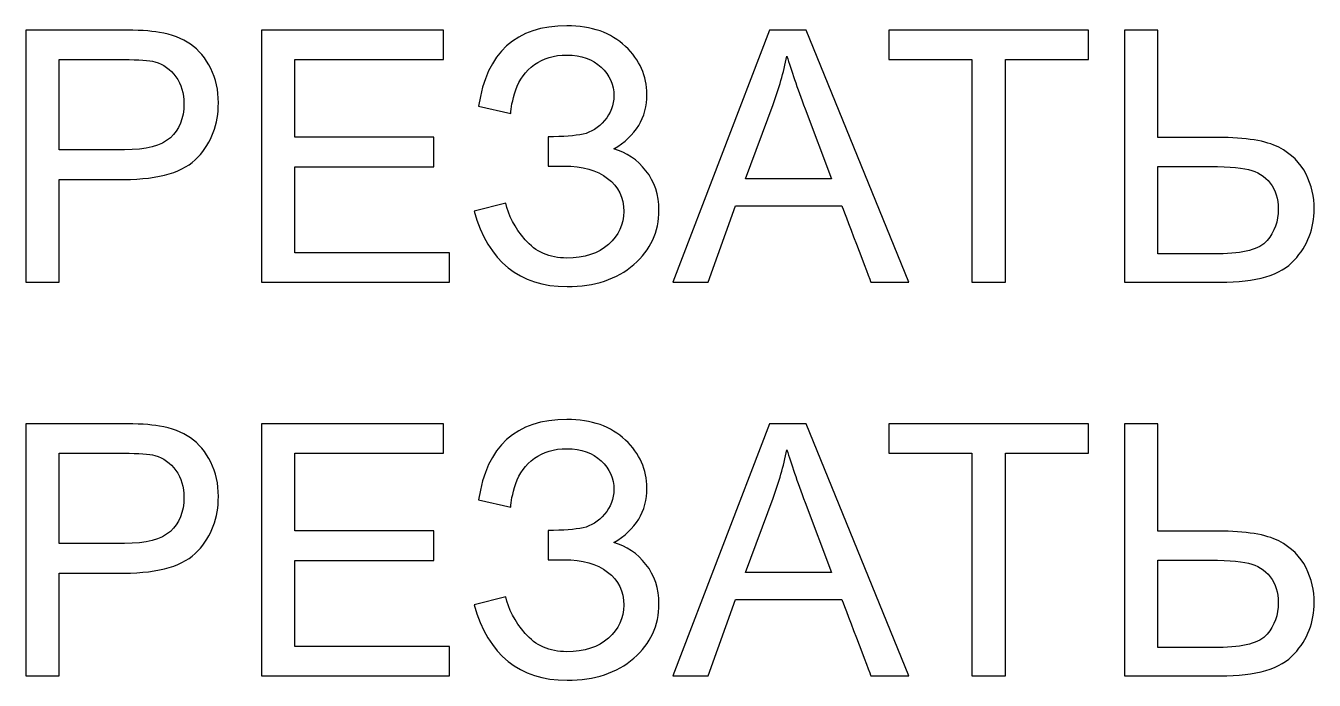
# Model space of a CAD drawing. Header units: millimetres. Extents: x 395 to 1406, y -158 to 315.
# Drawn here: x 1180.61 to 1211.59, y 295.77 to 311.5 of the extents above; entities that cross this region are included whole.
import ezdxf

# ---------------------------------------------------------------- set-up
doc = ezdxf.new("R2010")
doc.units = ezdxf.units.MM
doc.header["$MEASUREMENT"] = 0
doc.layers.add('layer 1', color=7, linetype='Continuous')

msp = doc.modelspace()

# ---------------------------------------------------------------- linework, layer by layer
at = {"layer": 'layer 1', "color": 114}
for points, knots in [([(1180.6139, 305.3315), (1180.6139, 305.3315), (1180.6139, 311.3937), (1180.6139, 311.3937), (1180.6139, 311.3937), (1180.6139, 311.3937), (1182.9028, 311.3937), (1182.9028, 311.3937), (1182.9028, 311.3937), (1183.3049, 311.3937), (1183.6126, 311.3739), (1183.8256, 311.3358), (1183.8256, 311.3358), (1184.1234, 311.2864), (1184.3732, 311.1919), (1184.5749, 311.0536), (1184.5749, 311.0536), (1184.7767, 310.9139), (1184.939, 310.7191), (1185.0618, 310.4694), (1185.0618, 310.4694), (1185.1845, 310.2196), (1185.2452, 309.9444), (1185.2452, 309.6439), (1185.2452, 309.6439), (1185.2452, 309.1302), (1185.0815, 308.6942), (1184.7527, 308.3386), (1184.7527, 308.3386), (1184.4254, 307.9816), (1183.8313, 307.8038), (1182.9733, 307.8038), (1182.9733, 307.8038), (1182.9733, 307.8038), (1181.4183, 307.8038), (1181.4183, 307.8038), (1181.4183, 307.8038), (1181.4183, 307.8038), (1181.4183, 305.3315), (1181.4183, 305.3315), (1181.4183, 305.3315), (1181.4183, 305.3315), (1180.6139, 305.3315), (1180.6139, 305.3315)], [0, 0, 0, 0, 0.0833333, 0.0833333, 0.0833333, 0.0833333, 0.1666667, 0.1666667, 0.1666667, 0.1666667, 0.25, 0.25, 0.25, 0.25, 0.3333333, 0.3333333, 0.3333333, 0.3333333, 0.4166667, 0.4166667, 0.4166667, 0.4166667, 0.5, 0.5, 0.5, 0.5, 0.5833333, 0.5833333, 0.5833333, 0.5833333, 0.6666667, 0.6666667, 0.6666667, 0.6666667, 0.75, 0.75, 0.75, 0.75, 0.8333333, 0.8333333, 0.8333333, 0.8333333, 1, 1, 1, 1]), ([(1186.2782, 305.3315), (1186.2782, 305.3315), (1186.2782, 311.3937), (1186.2782, 311.3937), (1186.2782, 311.3937), (1186.2782, 311.3937), (1190.6555, 311.3937), (1190.6555, 311.3937), (1190.6555, 311.3937), (1190.6555, 311.3937), (1190.6555, 310.6825), (1190.6555, 310.6825), (1190.6555, 310.6825), (1190.6555, 310.6825), (1187.0825, 310.6825), (1187.0825, 310.6825), (1187.0825, 310.6825), (1187.0825, 310.6825), (1187.0825, 308.8198), (1187.0825, 308.8198), (1187.0825, 308.8198), (1187.0825, 308.8198), (1190.4269, 308.8198), (1190.4269, 308.8198), (1190.4269, 308.8198), (1190.4269, 308.8198), (1190.4269, 308.1086), (1190.4269, 308.1086), (1190.4269, 308.1086), (1190.4269, 308.1086), (1187.0825, 308.1086), (1187.0825, 308.1086), (1187.0825, 308.1086), (1187.0825, 308.1086), (1187.0825, 306.0427), (1187.0825, 306.0427), (1187.0825, 306.0427), (1187.0825, 306.0427), (1190.7994, 306.0427), (1190.7994, 306.0427), (1190.7994, 306.0427), (1190.7994, 306.0427), (1190.7994, 305.3315), (1190.7994, 305.3315), (1190.7994, 305.3315), (1190.7994, 305.3315), (1186.2782, 305.3315), (1186.2782, 305.3315)], [0, 0, 0, 0, 0.0769231, 0.0769231, 0.0769231, 0.0769231, 0.1538462, 0.1538462, 0.1538462, 0.1538462, 0.2307692, 0.2307692, 0.2307692, 0.2307692, 0.3076923, 0.3076923, 0.3076923, 0.3076923, 0.3846154, 0.3846154, 0.3846154, 0.3846154, 0.4615385, 0.4615385, 0.4615385, 0.4615385, 0.5384615, 0.5384615, 0.5384615, 0.5384615, 0.6153846, 0.6153846, 0.6153846, 0.6153846, 0.6923077, 0.6923077, 0.6923077, 0.6923077, 0.7692308, 0.7692308, 0.7692308, 0.7692308, 0.8461538, 0.8461538, 0.8461538, 0.8461539, 1, 1, 1, 1]), ([(1191.392, 307.0418), (1191.392, 307.0418), (1192.154, 307.2365), (1192.154, 307.2365), (1192.154, 307.2365), (1192.2119, 306.943), (1192.3671, 306.6495), (1192.6183, 306.356), (1192.6183, 306.356), (1192.8709, 306.0625), (1193.2039, 305.9157), (1193.6202, 305.9157), (1193.6202, 305.9157), (1194.0435, 305.9157), (1194.378, 306.0244), (1194.6235, 306.2431), (1194.6235, 306.2431), (1194.8676, 306.4604), (1194.9904, 306.7243), (1194.9904, 307.0333), (1194.9904, 307.0333), (1194.9904, 307.3663), (1194.862, 307.633), (1194.6037, 307.8292), (1194.6037, 307.8292), (1194.3469, 308.0267), (1193.9955, 308.1255), (1193.5525, 308.1255), (1193.5525, 308.1255), (1193.5525, 308.1255), (1193.17, 308.1255), (1193.17, 308.1255), (1193.17, 308.1255), (1193.17, 308.1255), (1193.17, 308.8282), (1193.17, 308.8282), (1193.17, 308.8282), (1193.5369, 308.8282), (1193.8177, 308.8494), (1194.0125, 308.8917), (1194.0125, 308.8917), (1194.2072, 308.9341), (1194.3794, 309.0427), (1194.5289, 309.2177), (1194.5289, 309.2177), (1194.6785, 309.3913), (1194.7533, 309.5903), (1194.7533, 309.8132), (1194.7533, 309.8132), (1194.7533, 310.0757), (1194.6517, 310.3057), (1194.4471, 310.5004), (1194.4471, 310.5004), (1194.2439, 310.6952), (1193.9673, 310.7925), (1193.6202, 310.7925), (1193.6202, 310.7925), (1193.3154, 310.7925), (1193.0557, 310.7163), (1192.8413, 310.5625), (1192.8413, 310.5625), (1192.6268, 310.4087), (1192.4786, 310.2055), (1192.3953, 309.9529), (1192.3953, 309.9529), (1192.3135, 309.7003), (1192.2726, 309.5112), (1192.2726, 309.387), (1192.2726, 309.387), (1192.2726, 309.387), (1191.5021, 309.5649), (1191.5021, 309.5649), (1191.5021, 309.5649), (1191.6912, 310.8518), (1192.3996, 311.4953), (1193.6258, 311.4953), (1193.6258, 311.4953), (1194.2171, 311.4953), (1194.6842, 311.3302), (1195.0299, 311.0014), (1195.0299, 311.0014), (1195.3756, 310.6726), (1195.5492, 310.2888), (1195.5492, 309.8485), (1195.5492, 309.8485), (1195.5492, 309.284), (1195.2825, 308.8466), (1194.7491, 308.5361), (1194.7491, 308.5361), (1195.0581, 308.4501), (1195.3164, 308.2751), (1195.5252, 308.0126), (1195.5252, 308.0126), (1195.7326, 307.7487), (1195.8371, 307.4341), (1195.8371, 307.0672), (1195.8371, 307.0672), (1195.8371, 306.5451), (1195.6353, 306.109), (1195.2317, 305.7577), (1195.2317, 305.7577), (1194.8281, 305.4063), (1194.2933, 305.2299), (1193.6272, 305.2299), (1193.6272, 305.2299), (1192.4814, 305.2299), (1191.7363, 305.8339), (1191.392, 307.0418)], [0, 0, 0, 0, 0.0357143, 0.0357143, 0.0357143, 0.0357143, 0.0714286, 0.0714286, 0.0714286, 0.0714286, 0.1071429, 0.1071429, 0.1071429, 0.1071429, 0.1428571, 0.1428571, 0.1428571, 0.1428572, 0.1785714, 0.1785714, 0.1785714, 0.1785714, 0.2142857, 0.2142857, 0.2142857, 0.2142857, 0.25, 0.25, 0.25, 0.25, 0.2857143, 0.2857143, 0.2857143, 0.2857143, 0.3214286, 0.3214286, 0.3214286, 0.3214286, 0.3571429, 0.3571429, 0.3571429, 0.3571429, 0.3928571, 0.3928571, 0.3928571, 0.3928572, 0.4285714, 0.4285714, 0.4285714, 0.4285714, 0.4642857, 0.4642857, 0.4642857, 0.4642857, 0.5, 0.5, 0.5, 0.5, 0.5357143, 0.5357143, 0.5357143, 0.5357143, 0.5714286, 0.5714286, 0.5714286, 0.5714286, 0.6071429, 0.6071429, 0.6071429, 0.6071429, 0.6428571, 0.6428571, 0.6428571, 0.6428572, 0.6785714, 0.6785714, 0.6785714, 0.6785714, 0.7142857, 0.7142857, 0.7142857, 0.7142857, 0.75, 0.75, 0.75, 0.75, 0.7857143, 0.7857143, 0.7857143, 0.7857143, 0.8214286, 0.8214286, 0.8214286, 0.8214286, 0.8571429, 0.8571429, 0.8571429, 0.8571429, 0.8928571, 0.8928571, 0.8928571, 0.8928572, 0.9285714, 0.9285714, 0.9285714, 0.9285714, 1, 1, 1, 1]), ([(1196.1715, 305.3315), (1196.1715, 305.3315), (1198.497, 311.3937), (1198.497, 311.3937), (1198.497, 311.3937), (1198.497, 311.3937), (1199.379, 311.3937), (1199.379, 311.3937), (1199.379, 311.3937), (1199.379, 311.3937), (1201.847, 305.3315), (1201.847, 305.3315), (1201.847, 305.3315), (1201.847, 305.3315), (1200.934, 305.3315), (1200.934, 305.3315), (1200.934, 305.3315), (1200.934, 305.3315), (1200.2327, 307.1688), (1200.2327, 307.1688), (1200.2327, 307.1688), (1200.2327, 307.1688), (1197.68, 307.1688), (1197.68, 307.1688), (1197.68, 307.1688), (1197.68, 307.1688), (1197.0224, 305.3315), (1197.0224, 305.3315), (1197.0224, 305.3315), (1197.0224, 305.3315), (1196.1715, 305.3315), (1196.1715, 305.3315)], [0, 0, 0, 0, 0.1111111, 0.1111111, 0.1111111, 0.1111111, 0.2222222, 0.2222222, 0.2222222, 0.2222222, 0.3333333, 0.3333333, 0.3333333, 0.3333333, 0.4444444, 0.4444444, 0.4444444, 0.4444445, 0.5555556, 0.5555556, 0.5555556, 0.5555556, 0.6666667, 0.6666667, 0.6666667, 0.6666667, 0.7777778, 0.7777778, 0.7777778, 0.7777778, 1, 1, 1, 1]), ([(1203.3626, 305.3315), (1203.3626, 305.3315), (1203.3626, 310.6825), (1203.3626, 310.6825), (1203.3626, 310.6825), (1203.3626, 310.6825), (1201.3644, 310.6825), (1201.3644, 310.6825), (1201.3644, 310.6825), (1201.3644, 310.6825), (1201.3644, 311.3937), (1201.3644, 311.3937), (1201.3644, 311.3937), (1201.3644, 311.3937), (1206.1651, 311.3937), (1206.1651, 311.3937), (1206.1651, 311.3937), (1206.1651, 311.3937), (1206.1651, 310.6825), (1206.1651, 310.6825), (1206.1651, 310.6825), (1206.1651, 310.6825), (1204.1669, 310.6825), (1204.1669, 310.6825), (1204.1669, 310.6825), (1204.1669, 310.6825), (1204.1669, 305.3315), (1204.1669, 305.3315), (1204.1669, 305.3315), (1204.1669, 305.3315), (1203.3626, 305.3315), (1203.3626, 305.3315)], [0, 0, 0, 0, 0.1111111, 0.1111111, 0.1111111, 0.1111111, 0.2222222, 0.2222222, 0.2222222, 0.2222222, 0.3333333, 0.3333333, 0.3333333, 0.3333333, 0.4444444, 0.4444444, 0.4444444, 0.4444445, 0.5555556, 0.5555556, 0.5555556, 0.5555556, 0.6666667, 0.6666667, 0.6666667, 0.6666667, 0.7777778, 0.7777778, 0.7777778, 0.7777778, 1, 1, 1, 1]), ([(1207.0272, 311.3937), (1207.0272, 311.3937), (1207.8315, 311.3937), (1207.8315, 311.3937), (1207.8315, 311.3937), (1207.8315, 311.3937), (1207.8315, 308.8113), (1207.8315, 308.8113), (1207.8315, 308.8113), (1207.8315, 308.8113), (1209.2751, 308.8113), (1209.2751, 308.8113), (1209.2751, 308.8113), (1209.9496, 308.8113), (1210.4379, 308.7323), (1210.7413, 308.5757), (1210.7413, 308.5757), (1211.0432, 308.4176), (1211.2606, 308.2031), (1211.3932, 307.9336), (1211.3932, 307.9336), (1211.5244, 307.6627), (1211.5908, 307.3833), (1211.5908, 307.0968), (1211.5908, 307.0968), (1211.5908, 306.6269), (1211.4313, 306.2149), (1211.111, 305.8621), (1211.111, 305.8621), (1210.7921, 305.5079), (1210.198, 305.3315), (1209.3273, 305.3315), (1209.3273, 305.3315), (1209.3273, 305.3315), (1207.0272, 305.3315), (1207.0272, 305.3315), (1207.0272, 305.3315), (1207.0272, 305.3315), (1207.0272, 311.3937), (1207.0272, 311.3937)], [0, 0, 0, 0, 0.0909091, 0.0909091, 0.0909091, 0.0909091, 0.1818182, 0.1818182, 0.1818182, 0.1818182, 0.2727273, 0.2727273, 0.2727273, 0.2727273, 0.3636364, 0.3636364, 0.3636364, 0.3636364, 0.4545455, 0.4545455, 0.4545455, 0.4545455, 0.5454545, 0.5454545, 0.5454545, 0.5454546, 0.6363636, 0.6363636, 0.6363636, 0.6363636, 0.7272727, 0.7272727, 0.7272727, 0.7272727, 0.8181818, 0.8181818, 0.8181818, 0.8181818, 1, 1, 1, 1]), ([(1197.9156, 307.8207), (1197.9156, 307.8207), (1199.9815, 307.8207), (1199.9815, 307.8207), (1199.9815, 307.8207), (1199.9815, 307.8207), (1199.3493, 309.5013), (1199.3493, 309.5013), (1199.3493, 309.5013), (1199.1588, 310.0122), (1199.0149, 310.4341), (1198.9147, 310.7671), (1198.9147, 310.7671), (1198.8315, 310.372), (1198.72, 309.984), (1198.5803, 309.6001), (1198.5803, 309.6001), (1198.5803, 309.6001), (1197.9156, 307.8207), (1197.9156, 307.8207)], [0, 0, 0, 0, 0.1666667, 0.1666667, 0.1666667, 0.1666667, 0.3333333, 0.3333333, 0.3333333, 0.3333333, 0.5, 0.5, 0.5, 0.5, 0.6666667, 0.6666667, 0.6666667, 0.6666667, 1, 1, 1, 1]), ([(1181.4183, 308.515), (1181.4183, 308.515), (1182.9846, 308.515), (1182.9846, 308.515), (1182.9846, 308.515), (1183.5039, 308.515), (1183.8708, 308.6109), (1184.0895, 308.8043), (1184.0895, 308.8043), (1184.3068, 308.9976), (1184.4155, 309.2685), (1184.4155, 309.6199), (1184.4155, 309.6199), (1184.4155, 309.8725), (1184.352, 310.0898), (1184.2236, 310.2704), (1184.2236, 310.2704), (1184.0952, 310.451), (1183.9258, 310.571), (1183.717, 310.6288), (1183.717, 310.6288), (1183.5815, 310.6641), (1183.3317, 310.6825), (1182.9691, 310.6825), (1182.9691, 310.6825), (1182.9691, 310.6825), (1181.4183, 310.6825), (1181.4183, 310.6825), (1181.4183, 310.6825), (1181.4183, 310.6825), (1181.4183, 308.515), (1181.4183, 308.515)], [0, 0, 0, 0, 0.1111111, 0.1111111, 0.1111111, 0.1111111, 0.2222222, 0.2222222, 0.2222222, 0.2222222, 0.3333333, 0.3333333, 0.3333333, 0.3333333, 0.4444444, 0.4444444, 0.4444444, 0.4444445, 0.5555556, 0.5555556, 0.5555556, 0.5555556, 0.6666667, 0.6666667, 0.6666667, 0.6666667, 0.7777778, 0.7777778, 0.7777778, 0.7777778, 1, 1, 1, 1]), ([(1207.8315, 306.0173), (1207.8315, 306.0173), (1209.2963, 306.0173), (1209.2963, 306.0173), (1209.2963, 306.0173), (1209.8904, 306.0173), (1210.277, 306.1231), (1210.4576, 306.3334), (1210.4576, 306.3334), (1210.6368, 306.5436), (1210.7272, 306.7991), (1210.7272, 307.0968), (1210.7272, 307.0968), (1210.7272, 307.3381), (1210.6622, 307.5441), (1210.531, 307.7135), (1210.531, 307.7135), (1210.4012, 307.8828), (1210.2262, 307.9929), (1210.0089, 308.0423), (1210.0089, 308.0423), (1209.7916, 308.0916), (1209.4233, 308.117), (1208.904, 308.117), (1208.904, 308.117), (1208.904, 308.117), (1207.8315, 308.117), (1207.8315, 308.117), (1207.8315, 308.117), (1207.8315, 308.117), (1207.8315, 306.0173), (1207.8315, 306.0173)], [0, 0, 0, 0, 0.1111111, 0.1111111, 0.1111111, 0.1111111, 0.2222222, 0.2222222, 0.2222222, 0.2222222, 0.3333333, 0.3333333, 0.3333333, 0.3333333, 0.4444444, 0.4444444, 0.4444444, 0.4444445, 0.5555556, 0.5555556, 0.5555556, 0.5555556, 0.6666667, 0.6666667, 0.6666667, 0.6666667, 0.7777778, 0.7777778, 0.7777778, 0.7777778, 1, 1, 1, 1])]:
    msp.add_open_spline(points, degree=3, knots=knots, dxfattribs=at)
at = {"layer": 'layer 1', "color": 142}
for points, knots in [([(1191.392, 297.5831), (1191.392, 297.5831), (1192.154, 297.7778), (1192.154, 297.7778), (1192.154, 297.7778), (1192.2119, 297.4843), (1192.3671, 297.1908), (1192.6183, 296.8973), (1192.6183, 296.8973), (1192.8709, 296.6038), (1193.2039, 296.457), (1193.6202, 296.457), (1193.6202, 296.457), (1194.0435, 296.457), (1194.378, 296.5657), (1194.6235, 296.7844), (1194.6235, 296.7844), (1194.8676, 297.0017), (1194.9904, 297.2656), (1194.9904, 297.5746), (1194.9904, 297.5746), (1194.9904, 297.9076), (1194.862, 298.1743), (1194.6037, 298.3705), (1194.6037, 298.3705), (1194.3469, 298.568), (1193.9955, 298.6668), (1193.5525, 298.6668), (1193.5525, 298.6668), (1193.5525, 298.6668), (1193.17, 298.6668), (1193.17, 298.6668), (1193.17, 298.6668), (1193.17, 298.6668), (1193.17, 299.3695), (1193.17, 299.3695), (1193.17, 299.3695), (1193.5369, 299.3695), (1193.8177, 299.3907), (1194.0125, 299.433), (1194.0125, 299.433), (1194.2072, 299.4754), (1194.3794, 299.584), (1194.5289, 299.759), (1194.5289, 299.759), (1194.6785, 299.9326), (1194.7533, 300.1316), (1194.7533, 300.3545), (1194.7533, 300.3545), (1194.7533, 300.617), (1194.6517, 300.847), (1194.4471, 301.0417), (1194.4471, 301.0417), (1194.2439, 301.2365), (1193.9673, 301.3338), (1193.6202, 301.3338), (1193.6202, 301.3338), (1193.3154, 301.3338), (1193.0557, 301.2576), (1192.8413, 301.1038), (1192.8413, 301.1038), (1192.6268, 300.95), (1192.4786, 300.7468), (1192.3953, 300.4942), (1192.3953, 300.4942), (1192.3135, 300.2416), (1192.2726, 300.0525), (1192.2726, 299.9283), (1192.2726, 299.9283), (1192.2726, 299.9283), (1191.5021, 300.1062), (1191.5021, 300.1062), (1191.5021, 300.1062), (1191.6912, 301.3931), (1192.3996, 302.0366), (1193.6258, 302.0366), (1193.6258, 302.0366), (1194.2171, 302.0366), (1194.6842, 301.8715), (1195.0299, 301.5427), (1195.0299, 301.5427), (1195.3756, 301.2139), (1195.5492, 300.8301), (1195.5492, 300.3898), (1195.5492, 300.3898), (1195.5492, 299.8253), (1195.2825, 299.3879), (1194.7491, 299.0774), (1194.7491, 299.0774), (1195.0581, 298.9914), (1195.3164, 298.8164), (1195.5252, 298.5539), (1195.5252, 298.5539), (1195.7326, 298.29), (1195.8371, 297.9754), (1195.8371, 297.6085), (1195.8371, 297.6085), (1195.8371, 297.0864), (1195.6353, 296.6503), (1195.2317, 296.299), (1195.2317, 296.299), (1194.8281, 295.9476), (1194.2933, 295.7712), (1193.6272, 295.7712), (1193.6272, 295.7712), (1192.4814, 295.7712), (1191.7363, 296.3752), (1191.392, 297.5831)], [0, 0, 0, 0, 0.0357143, 0.0357143, 0.0357143, 0.0357143, 0.0714286, 0.0714286, 0.0714286, 0.0714286, 0.1071429, 0.1071429, 0.1071429, 0.1071429, 0.1428571, 0.1428571, 0.1428571, 0.1428572, 0.1785714, 0.1785714, 0.1785714, 0.1785714, 0.2142857, 0.2142857, 0.2142857, 0.2142857, 0.25, 0.25, 0.25, 0.25, 0.2857143, 0.2857143, 0.2857143, 0.2857143, 0.3214286, 0.3214286, 0.3214286, 0.3214286, 0.3571429, 0.3571429, 0.3571429, 0.3571429, 0.3928571, 0.3928571, 0.3928571, 0.3928572, 0.4285714, 0.4285714, 0.4285714, 0.4285714, 0.4642857, 0.4642857, 0.4642857, 0.4642857, 0.5, 0.5, 0.5, 0.5, 0.5357143, 0.5357143, 0.5357143, 0.5357143, 0.5714286, 0.5714286, 0.5714286, 0.5714286, 0.6071429, 0.6071429, 0.6071429, 0.6071429, 0.6428571, 0.6428571, 0.6428571, 0.6428572, 0.6785714, 0.6785714, 0.6785714, 0.6785714, 0.7142857, 0.7142857, 0.7142857, 0.7142857, 0.75, 0.75, 0.75, 0.75, 0.7857143, 0.7857143, 0.7857143, 0.7857143, 0.8214286, 0.8214286, 0.8214286, 0.8214286, 0.8571429, 0.8571429, 0.8571429, 0.8571429, 0.8928571, 0.8928571, 0.8928571, 0.8928572, 0.9285714, 0.9285714, 0.9285714, 0.9285714, 1, 1, 1, 1]), ([(1180.6139, 295.8728), (1180.6139, 295.8728), (1180.6139, 301.935), (1180.6139, 301.935), (1180.6139, 301.935), (1180.6139, 301.935), (1182.9028, 301.935), (1182.9028, 301.935), (1182.9028, 301.935), (1183.3049, 301.935), (1183.6126, 301.9152), (1183.8256, 301.8771), (1183.8256, 301.8771), (1184.1234, 301.8277), (1184.3732, 301.7332), (1184.5749, 301.5949), (1184.5749, 301.5949), (1184.7767, 301.4552), (1184.939, 301.2604), (1185.0618, 301.0107), (1185.0618, 301.0107), (1185.1845, 300.7609), (1185.2452, 300.4857), (1185.2452, 300.1852), (1185.2452, 300.1852), (1185.2452, 299.6715), (1185.0815, 299.2355), (1184.7527, 298.8799), (1184.7527, 298.8799), (1184.4254, 298.5229), (1183.8313, 298.3451), (1182.9733, 298.3451), (1182.9733, 298.3451), (1182.9733, 298.3451), (1181.4183, 298.3451), (1181.4183, 298.3451), (1181.4183, 298.3451), (1181.4183, 298.3451), (1181.4183, 295.8728), (1181.4183, 295.8728), (1181.4183, 295.8728), (1181.4183, 295.8728), (1180.6139, 295.8728), (1180.6139, 295.8728)], [0, 0, 0, 0, 0.0833333, 0.0833333, 0.0833333, 0.0833333, 0.1666667, 0.1666667, 0.1666667, 0.1666667, 0.25, 0.25, 0.25, 0.25, 0.3333333, 0.3333333, 0.3333333, 0.3333333, 0.4166667, 0.4166667, 0.4166667, 0.4166667, 0.5, 0.5, 0.5, 0.5, 0.5833333, 0.5833333, 0.5833333, 0.5833333, 0.6666667, 0.6666667, 0.6666667, 0.6666667, 0.75, 0.75, 0.75, 0.75, 0.8333333, 0.8333333, 0.8333333, 0.8333333, 1, 1, 1, 1]), ([(1186.2782, 295.8728), (1186.2782, 295.8728), (1186.2782, 301.935), (1186.2782, 301.935), (1186.2782, 301.935), (1186.2782, 301.935), (1190.6555, 301.935), (1190.6555, 301.935), (1190.6555, 301.935), (1190.6555, 301.935), (1190.6555, 301.2238), (1190.6555, 301.2238), (1190.6555, 301.2238), (1190.6555, 301.2238), (1187.0825, 301.2238), (1187.0825, 301.2238), (1187.0825, 301.2238), (1187.0825, 301.2238), (1187.0825, 299.3611), (1187.0825, 299.3611), (1187.0825, 299.3611), (1187.0825, 299.3611), (1190.4269, 299.3611), (1190.4269, 299.3611), (1190.4269, 299.3611), (1190.4269, 299.3611), (1190.4269, 298.6499), (1190.4269, 298.6499), (1190.4269, 298.6499), (1190.4269, 298.6499), (1187.0825, 298.6499), (1187.0825, 298.6499), (1187.0825, 298.6499), (1187.0825, 298.6499), (1187.0825, 296.584), (1187.0825, 296.584), (1187.0825, 296.584), (1187.0825, 296.584), (1190.7994, 296.584), (1190.7994, 296.584), (1190.7994, 296.584), (1190.7994, 296.584), (1190.7994, 295.8728), (1190.7994, 295.8728), (1190.7994, 295.8728), (1190.7994, 295.8728), (1186.2782, 295.8728), (1186.2782, 295.8728)], [0, 0, 0, 0, 0.0769231, 0.0769231, 0.0769231, 0.0769231, 0.1538462, 0.1538462, 0.1538462, 0.1538462, 0.2307692, 0.2307692, 0.2307692, 0.2307692, 0.3076923, 0.3076923, 0.3076923, 0.3076923, 0.3846154, 0.3846154, 0.3846154, 0.3846154, 0.4615385, 0.4615385, 0.4615385, 0.4615385, 0.5384615, 0.5384615, 0.5384615, 0.5384615, 0.6153846, 0.6153846, 0.6153846, 0.6153846, 0.6923077, 0.6923077, 0.6923077, 0.6923077, 0.7692308, 0.7692308, 0.7692308, 0.7692308, 0.8461538, 0.8461538, 0.8461538, 0.8461539, 1, 1, 1, 1]), ([(1196.1715, 295.8728), (1196.1715, 295.8728), (1198.497, 301.935), (1198.497, 301.935), (1198.497, 301.935), (1198.497, 301.935), (1199.379, 301.935), (1199.379, 301.935), (1199.379, 301.935), (1199.379, 301.935), (1201.847, 295.8728), (1201.847, 295.8728), (1201.847, 295.8728), (1201.847, 295.8728), (1200.934, 295.8728), (1200.934, 295.8728), (1200.934, 295.8728), (1200.934, 295.8728), (1200.2327, 297.7101), (1200.2327, 297.7101), (1200.2327, 297.7101), (1200.2327, 297.7101), (1197.68, 297.7101), (1197.68, 297.7101), (1197.68, 297.7101), (1197.68, 297.7101), (1197.0224, 295.8728), (1197.0224, 295.8728), (1197.0224, 295.8728), (1197.0224, 295.8728), (1196.1715, 295.8728), (1196.1715, 295.8728)], [0, 0, 0, 0, 0.1111111, 0.1111111, 0.1111111, 0.1111111, 0.2222222, 0.2222222, 0.2222222, 0.2222222, 0.3333333, 0.3333333, 0.3333333, 0.3333333, 0.4444444, 0.4444444, 0.4444444, 0.4444445, 0.5555556, 0.5555556, 0.5555556, 0.5555556, 0.6666667, 0.6666667, 0.6666667, 0.6666667, 0.7777778, 0.7777778, 0.7777778, 0.7777778, 1, 1, 1, 1]), ([(1203.3626, 295.8728), (1203.3626, 295.8728), (1203.3626, 301.2238), (1203.3626, 301.2238), (1203.3626, 301.2238), (1203.3626, 301.2238), (1201.3644, 301.2238), (1201.3644, 301.2238), (1201.3644, 301.2238), (1201.3644, 301.2238), (1201.3644, 301.935), (1201.3644, 301.935), (1201.3644, 301.935), (1201.3644, 301.935), (1206.1651, 301.935), (1206.1651, 301.935), (1206.1651, 301.935), (1206.1651, 301.935), (1206.1651, 301.2238), (1206.1651, 301.2238), (1206.1651, 301.2238), (1206.1651, 301.2238), (1204.1669, 301.2238), (1204.1669, 301.2238), (1204.1669, 301.2238), (1204.1669, 301.2238), (1204.1669, 295.8728), (1204.1669, 295.8728), (1204.1669, 295.8728), (1204.1669, 295.8728), (1203.3626, 295.8728), (1203.3626, 295.8728)], [0, 0, 0, 0, 0.1111111, 0.1111111, 0.1111111, 0.1111111, 0.2222222, 0.2222222, 0.2222222, 0.2222222, 0.3333333, 0.3333333, 0.3333333, 0.3333333, 0.4444444, 0.4444444, 0.4444444, 0.4444445, 0.5555556, 0.5555556, 0.5555556, 0.5555556, 0.6666667, 0.6666667, 0.6666667, 0.6666667, 0.7777778, 0.7777778, 0.7777778, 0.7777778, 1, 1, 1, 1]), ([(1207.0272, 301.935), (1207.0272, 301.935), (1207.8315, 301.935), (1207.8315, 301.935), (1207.8315, 301.935), (1207.8315, 301.935), (1207.8315, 299.3526), (1207.8315, 299.3526), (1207.8315, 299.3526), (1207.8315, 299.3526), (1209.2751, 299.3526), (1209.2751, 299.3526), (1209.2751, 299.3526), (1209.9496, 299.3526), (1210.4379, 299.2736), (1210.7413, 299.117), (1210.7413, 299.117), (1211.0432, 298.9589), (1211.2606, 298.7444), (1211.3932, 298.4749), (1211.3932, 298.4749), (1211.5244, 298.204), (1211.5908, 297.9246), (1211.5908, 297.6381), (1211.5908, 297.6381), (1211.5908, 297.1682), (1211.4313, 296.7562), (1211.111, 296.4034), (1211.111, 296.4034), (1210.7921, 296.0492), (1210.198, 295.8728), (1209.3273, 295.8728), (1209.3273, 295.8728), (1209.3273, 295.8728), (1207.0272, 295.8728), (1207.0272, 295.8728), (1207.0272, 295.8728), (1207.0272, 295.8728), (1207.0272, 301.935), (1207.0272, 301.935)], [0, 0, 0, 0, 0.0909091, 0.0909091, 0.0909091, 0.0909091, 0.1818182, 0.1818182, 0.1818182, 0.1818182, 0.2727273, 0.2727273, 0.2727273, 0.2727273, 0.3636364, 0.3636364, 0.3636364, 0.3636364, 0.4545455, 0.4545455, 0.4545455, 0.4545455, 0.5454545, 0.5454545, 0.5454545, 0.5454546, 0.6363636, 0.6363636, 0.6363636, 0.6363636, 0.7272727, 0.7272727, 0.7272727, 0.7272727, 0.8181818, 0.8181818, 0.8181818, 0.8181818, 1, 1, 1, 1]), ([(1181.4183, 299.0563), (1181.4183, 299.0563), (1182.9846, 299.0563), (1182.9846, 299.0563), (1182.9846, 299.0563), (1183.5039, 299.0563), (1183.8708, 299.1522), (1184.0895, 299.3456), (1184.0895, 299.3456), (1184.3068, 299.5389), (1184.4155, 299.8098), (1184.4155, 300.1612), (1184.4155, 300.1612), (1184.4155, 300.4138), (1184.352, 300.6311), (1184.2236, 300.8117), (1184.2236, 300.8117), (1184.0952, 300.9923), (1183.9258, 301.1123), (1183.717, 301.1701), (1183.717, 301.1701), (1183.5815, 301.2054), (1183.3317, 301.2238), (1182.9691, 301.2238), (1182.9691, 301.2238), (1182.9691, 301.2238), (1181.4183, 301.2238), (1181.4183, 301.2238), (1181.4183, 301.2238), (1181.4183, 301.2238), (1181.4183, 299.0563), (1181.4183, 299.0563)], [0, 0, 0, 0, 0.1111111, 0.1111111, 0.1111111, 0.1111111, 0.2222222, 0.2222222, 0.2222222, 0.2222222, 0.3333333, 0.3333333, 0.3333333, 0.3333333, 0.4444444, 0.4444444, 0.4444444, 0.4444445, 0.5555556, 0.5555556, 0.5555556, 0.5555556, 0.6666667, 0.6666667, 0.6666667, 0.6666667, 0.7777778, 0.7777778, 0.7777778, 0.7777778, 1, 1, 1, 1]), ([(1197.9156, 298.362), (1197.9156, 298.362), (1199.9815, 298.362), (1199.9815, 298.362), (1199.9815, 298.362), (1199.9815, 298.362), (1199.3493, 300.0426), (1199.3493, 300.0426), (1199.3493, 300.0426), (1199.1588, 300.5535), (1199.0149, 300.9754), (1198.9147, 301.3084), (1198.9147, 301.3084), (1198.8315, 300.9133), (1198.72, 300.5253), (1198.5803, 300.1414), (1198.5803, 300.1414), (1198.5803, 300.1414), (1197.9156, 298.362), (1197.9156, 298.362)], [0, 0, 0, 0, 0.1666667, 0.1666667, 0.1666667, 0.1666667, 0.3333333, 0.3333333, 0.3333333, 0.3333333, 0.5, 0.5, 0.5, 0.5, 0.6666667, 0.6666667, 0.6666667, 0.6666667, 1, 1, 1, 1]), ([(1207.8315, 296.5586), (1207.8315, 296.5586), (1209.2963, 296.5586), (1209.2963, 296.5586), (1209.2963, 296.5586), (1209.8904, 296.5586), (1210.277, 296.6644), (1210.4576, 296.8747), (1210.4576, 296.8747), (1210.6368, 297.0849), (1210.7272, 297.3404), (1210.7272, 297.6381), (1210.7272, 297.6381), (1210.7272, 297.8794), (1210.6622, 298.0854), (1210.531, 298.2548), (1210.531, 298.2548), (1210.4012, 298.4241), (1210.2262, 298.5342), (1210.0089, 298.5836), (1210.0089, 298.5836), (1209.7916, 298.6329), (1209.4233, 298.6583), (1208.904, 298.6583), (1208.904, 298.6583), (1208.904, 298.6583), (1207.8315, 298.6583), (1207.8315, 298.6583), (1207.8315, 298.6583), (1207.8315, 298.6583), (1207.8315, 296.5586), (1207.8315, 296.5586)], [0, 0, 0, 0, 0.1111111, 0.1111111, 0.1111111, 0.1111111, 0.2222222, 0.2222222, 0.2222222, 0.2222222, 0.3333333, 0.3333333, 0.3333333, 0.3333333, 0.4444444, 0.4444444, 0.4444444, 0.4444445, 0.5555556, 0.5555556, 0.5555556, 0.5555556, 0.6666667, 0.6666667, 0.6666667, 0.6666667, 0.7777778, 0.7777778, 0.7777778, 0.7777778, 1, 1, 1, 1])]:
    msp.add_open_spline(points, degree=3, knots=knots, dxfattribs=at)

doc.saveas('drawing.dxf')
